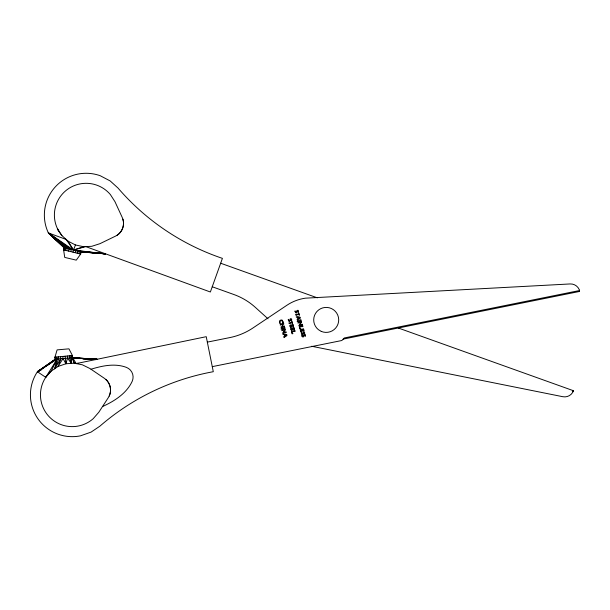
<?xml version="1.0" encoding="UTF-8"?>
<svg xmlns="http://www.w3.org/2000/svg" width="610" height="610" viewBox="0 0 610 610"><rect width="100%" height="100%" fill="white"/><g stroke="black" fill="none" stroke-linecap="round" stroke-linejoin="round"><path stroke-width="0.91" d="M212.272 366.64L341.844 340.51L344.337 337.955L579.317 290.573L579.5 291.466L579.492 290.307L579.5 291.466L343.209 339.114M71.904 355.577L71.393 363.385L67.504 358.154L67.306 356.011M311.679 346.259L562.809 396.706A9.402 9.402 0 0 0 572.63 392.474L573.194 390.629L398.284 327.997M573.026 391.742L573.194 390.629L573.019 391.612M573.194 390.629L572.942 391.513M58.56 231.19L57.439 228.628L61.923 235.597L68.068 241.163L73.497 250.069L105.583 253.867L81.115 251.922L80.68 254.035L76.281 260.15L64.713 257.405L63.615 249.871L64.126 247.782L48.365 232.913A41.785 41.785 0 0 1 100.223 175.726L110.189 180.949L118.004 188.04A238.007 238.007 0 0 0 222.414 258.365L210.366 291.999L85.72 246.592L73.497 250.069L48.365 232.913L66.154 239.433L73.497 250.069L72.986 252.159M63.692 249.894L64.203 247.797L48.365 232.913L71.263 249.52L70.752 251.61M64.126 250.001L64.637 247.904L48.365 232.913L69.121 249.002L68.61 251.091M65.178 250.252L65.689 248.163L48.365 232.913L67.222 248.537L66.711 250.626M75.167 252.692L75.678 250.596L105.583 253.867L81.191 251.938L64.126 247.782M77.142 253.173L77.653 251.076L105.583 253.867L80.467 251.762L79.956 253.859M78.774 253.569L79.285 251.472L105.583 253.867M80.169 253.912L80.512 252.517M60.588 356.644L60.786 358.794L54.641 368.753L57.088 359.145L56.89 356.995M95.244 359.664L97.043 359.282L72.628 357.673L55.136 359.328L37.401 371.757L45.758 377.315L51.202 371.071L58.08 366.442L65.926 363.758L67.504 358.154M40.817 370.095L37.401 371.757L57.088 359.145L51.202 371.071A31.75 31.75 0 0 0 48.388 415.875A31.75 31.75 0 0 0 93.193 418.696L98.797 412.268L108.214 397.781C112.492 391.582 110.616 382.31 104.279 378.253L89.983 368.547L82.327 364.795L74.191 363.194L72.628 357.673L76.227 363.598L206.233 336.682L213.294 371.704A238.007 238.007 0 0 0 99.826 426.222L91.073 432.109L80.459 435.837A41.785 41.785 0 0 1 37.401 371.757L55.213 359.32L54.938 357.178L57.111 349.888L68.953 348.836L72.422 355.531L72.552 357.681L97.043 359.282L92.293 359.16M60.786 358.794L58.08 366.442L63.021 358.581L62.815 356.438M83.54 246.699L75.434 244.953L73.497 250.069L83.54 246.699L91.813 246.295L99.933 243.687L115.481 236.146C122.343 233.05 125.53 224.137 122.198 217.389L114.97 201.696L110.349 194.529A31.75 31.75 0 0 0 65.606 190.846A31.75 31.75 0 0 0 61.923 235.597M54.641 368.753L58.766 358.985L58.56 356.842M45.758 377.315L57.088 359.145M54.9 359.793L37.401 371.757L41.572 369.576M45.132 366.724L37.401 371.757L41.48 369.454M46.68 365.718L49.006 364.208M43.836 367.845L37.401 371.757L55.884 359.26L55.678 357.109M102.503 406.565C114.367 401.151 126.529 393.511 132.21 381.281A10.378 10.378 0 0 0 126.438 367.395C114.954 363.064 102.35 365.725 91.012 369.241M78.133 363.24L76.334 363.613L73.848 362.5M207.331 342.126L229.894 337.574A64.233 64.233 0 0 0 252.914 327.997L286.929 305.244A44.461 44.461 0 0 1 305.442 298.168L570.098 283.947A9.402 9.402 0 0 1 579.21 289.552L579.485 290.276M54.938 357.178L72.422 355.531M63.021 358.581L65.926 363.758L74.191 363.194L72.102 357.719M82.792 358.901L85.644 358.977M82.952 358.779L88.587 358.985M92.346 359.115L97.043 359.282L73.749 357.856M73.673 358.23L76.479 358.352M83.021 358.649L90.501 358.993M92.369 359.077L97.043 359.282L82.914 358.52M73.497 358.009L80.093 358.367M304.794 334.402L303.643 334.76L303.139 336.743L302.095 336.072L302.537 334.89L301.782 335.042C301.66 338.199 304.733 337.033 304.39 334.776C305.778 335.309 305.236 337.787 305.313 334.806A1.075 1.075 0 0 0 304.794 334.402M63.615 249.871L80.68 254.035M220.667 263.23L317.36 297.848M212.242 286.769L233.912 294.531A64.233 64.233 0 0 1 255.3 307.333L268.019 318.809M68.068 241.163L75.434 244.953M51.896 235.978L48.365 232.913L63.478 246.707M54.725 238.434L56.135 239.661M579.5 291.466L579.492 290.375M65.926 363.758L65.11 356.217M70.821 355.683L71.393 363.385L69.456 357.971L69.25 355.828M55.014 357.178L55.213 359.32M105.812 379.443A14.099 14.099 0 0 1 109.167 396.081M122.892 219.203A14.099 14.099 0 0 1 117.173 235.185M279.822 321.966L280.188 323.613A2.6 2.6 0 0 1 279.685 322.835L279.67 320.967A1.693 1.693 0 0 1 280.44 320.181L281.614 319.975A1.792 1.792 0 0 1 282.323 320.25L283.284 322.789L282.552 322.873L283.04 322.095L282.575 320.852L280.6 320.738A1.502 1.502 0 0 0 279.853 321.752L279.822 321.966M293.379 326.243C292.899 328.256 294.264 322.53 291.862 324.901C286.944 324.078 292.952 330.338 290.07 325.931L291.504 325.519C290.924 327.562 293.257 326.922 291.74 325.45L293.075 325.092L293.379 326.243M294.256 329.293C293.898 331.321 295.087 325.572 292.739 327.951C287.874 327.097 293.738 333.441 290.947 328.981L292.388 328.569C291.839 330.589 294.058 330.018 292.617 328.5L293.959 328.142L294.256 329.293M303.818 330.582C303.353 332.61 304.687 326.914 302.301 329.24C297.451 328.401 303.284 334.722 300.509 330.269L301.942 329.858C301.393 331.878 303.612 331.306 302.171 329.789L303.513 329.43L303.818 330.582M290.368 320.494C288.339 323.971 288.133 316.643 288.385 320.372C290.39 322.842 289.048 318.039 291.084 318.71A1.075 1.075 0 0 1 291.611 319.114C292.175 323.437 290.741 316.498 290.368 320.494M297.123 312.061C295.202 315.484 294.973 308.744 295.087 311.558C296.727 314.783 295.957 309.758 297.848 310.276A1.075 1.075 0 0 1 298.366 310.681C299.06 314.943 297.444 308.088 297.123 312.061M303.315 333.563C301.393 336.987 301.172 330.246 301.279 333.06C302.918 336.285 302.156 331.26 304.039 331.779A1.075 1.075 0 0 1 304.558 332.183C305.282 336.453 303.62 329.591 303.315 333.563M285.93 331.939L283.208 332.923L285.472 329.736C285 327.212 277.642 332.938 284.885 329.697L282.674 333.334C284.191 332.557 287.386 332.846 285.93 331.939M302.087 324.253L299.365 325.237L301.63 322.042C301.134 319.495 293.707 325.252 301.043 322.011L298.831 325.641C300.349 324.871 303.544 325.153 302.087 324.253M283.467 323.43C280.303 323.224 278.564 326.487 282.087 324.489L282.666 326.495C279.624 326.281 281.035 328.866 283.368 326.792C285.533 327.318 284.565 324.856 282.895 326.426L282.316 324.421C284.359 324.97 283.841 323.361 283.467 323.43M284.664 327.585C274.927 330.185 287.653 329.232 284.664 327.585M289.399 323.605C287.638 322.461 290.154 323.132 292.243 322.21C290.665 318.245 293.349 326.846 292.388 322.705L289.399 323.605M296.155 315.172C294.416 313.99 296.895 314.745 298.999 313.784C297.566 309.743 300.044 318.435 299.144 314.272L296.155 315.172M294.691 330.506L291.405 331.36L292.114 333.822L292.975 333.624L292.198 333.251L291.824 332.015L292.243 331.878A98.645 98.645 0 0 1 294.447 331.245C295.789 332.419 294.645 329.629 294.691 330.506M300.821 319.899C291.115 322.484 303.788 321.554 300.821 319.899M302.491 325.694L299.205 326.548L299.914 329.011L300.776 328.813L299.99 328.432L299.624 327.196L300.044 327.067A98.645 98.645 0 0 1 302.247 326.426C303.612 327.715 302.392 324.558 302.491 325.694M284.153 337.299C283.734 337.551 283.345 336.057 284.817 336.11L284.412 334.699C278.244 334.158 292.93 333.174 284.153 337.299M297.512 319.892C297.161 320.303 296.658 318.55 298.176 318.702L297.771 317.291C291.58 316.75 306.327 315.782 297.512 319.892M299.655 317.513L298.359 318.55L298.008 317.314L299.655 317.513M286.296 334.921L285 335.957L284.649 334.722L286.296 334.921M321.241 331.375L318.435 329.697A12.505 12.505 0 0 1 320.608 308.721A12.505 12.505 0 0 1 338.702 319.548A12.505 12.505 0 0 1 321.241 331.375"/></g></svg>
